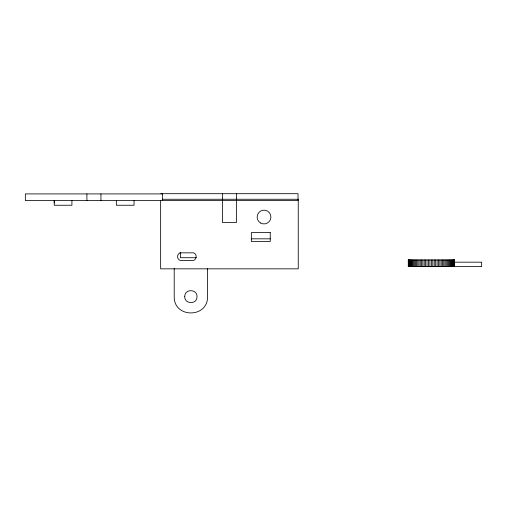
<?xml version="1.0" encoding="UTF-8"?>
<svg xmlns="http://www.w3.org/2000/svg" width="507" height="507" viewBox="0 0 507 507"><rect width="100%" height="100%" fill="white"/><g stroke="black" fill="none" stroke-linecap="round" stroke-linejoin="round"><path stroke-width="0.76" d="M160.871 193.699L298.027 193.699L298.027 200.373L162.449 200.373M162.215 199.257L298.249 199.257L298.249 268.837L160.649 268.837L160.649 200.842M251.377 238.829L270.301 238.829M196.196 257.721L180.435 257.721L180.435 252.701M408.23 259.945L454.475 259.945L454.475 266.619M453.638 262.17L481.65 262.17L481.65 266.619L408.23 266.619M54.249 203.022L54.243 200.576L54.243 205.259L71.924 205.246L71.924 200.576M454.43 259.945L454.43 266.619M454.291 259.945L454.291 266.619M454.063 259.945L454.063 266.619M453.746 259.945L453.746 266.619M453.34 259.945L453.34 266.619M452.852 259.945L452.852 266.619M452.276 259.945L452.276 266.619M451.617 259.945L451.617 266.619M450.875 259.945L450.875 266.619M450.058 259.945L450.058 266.619M449.17 259.945L449.17 266.619M448.207 259.945L448.207 266.619M447.18 259.945L447.18 266.619M446.09 259.945L446.09 266.619M444.943 259.945L444.943 266.619M443.745 259.945L443.745 266.619M442.491 259.945L442.491 266.619M441.198 259.945L441.198 266.619M439.867 259.945L439.867 266.619M438.498 259.945L438.498 266.619M437.104 259.945L437.104 266.619M435.684 259.945L435.684 266.619M434.252 259.945L434.252 266.619M432.807 259.945L432.807 266.619M431.356 259.945L431.356 266.619M429.904 259.945L429.904 266.619M428.453 259.945L428.453 266.619M427.021 259.945L427.021 266.619M425.601 259.945L425.601 266.619M424.207 259.945L424.207 266.619M422.844 259.945L422.844 266.619M421.507 259.945L421.507 266.619M420.214 259.945L420.214 266.619M418.966 259.945L418.966 266.619M417.762 259.945L417.762 266.619M416.615 259.945L416.615 266.619M415.525 259.945L415.525 266.619M414.498 259.945L414.498 266.619M413.541 259.945L413.541 266.619M412.647 259.945L412.647 266.619M411.83 259.945L411.83 266.619M411.095 259.945L411.095 266.619M410.436 259.945L410.436 266.619M409.859 259.945L409.859 266.619M409.364 259.945L409.364 266.619M408.959 259.945L408.959 266.619M408.642 259.945L408.642 266.619M408.414 259.945L408.414 266.619M408.281 259.945L408.281 266.619M236.465 193.699L236.465 200.373M236.37 199.232L236.37 222.598L222.529 222.598L222.529 199.232M222.434 193.699L222.434 200.373M207.553 268.437L207.553 296.627C208.003 318.358 173.755 318.358 174.212 296.627L174.212 268.437M134.051 200.576L134.051 205.246L116.35 205.246L116.35 200.576M100.944 193.908L100.944 200.576M86.912 193.908L86.912 200.576M184.77 296.329C184.009 304.187 196.982 304.827 196.995 296.925C197.755 289.06 184.782 288.426 184.77 296.329M180.099 252.835L179.339 253.24A4.056 4.056 0 0 0 179.339 259.983L180.099 260.389L193.661 260.389L194.422 259.983A4.056 4.056 0 0 0 194.422 253.24L193.661 252.835L180.099 252.835M162.506 193.908L25.35 193.908L25.35 200.576L162.506 200.576L162.506 193.908M270.244 232.605L251.345 232.605L251.345 241.497L270.244 241.497L270.244 232.605M260.573 223.01A6.889 6.889 0 0 0 270.909 217.04A6.889 6.889 0 0 0 260.573 211.077A6.889 6.889 0 0 0 260.573 223.01"/></g></svg>
